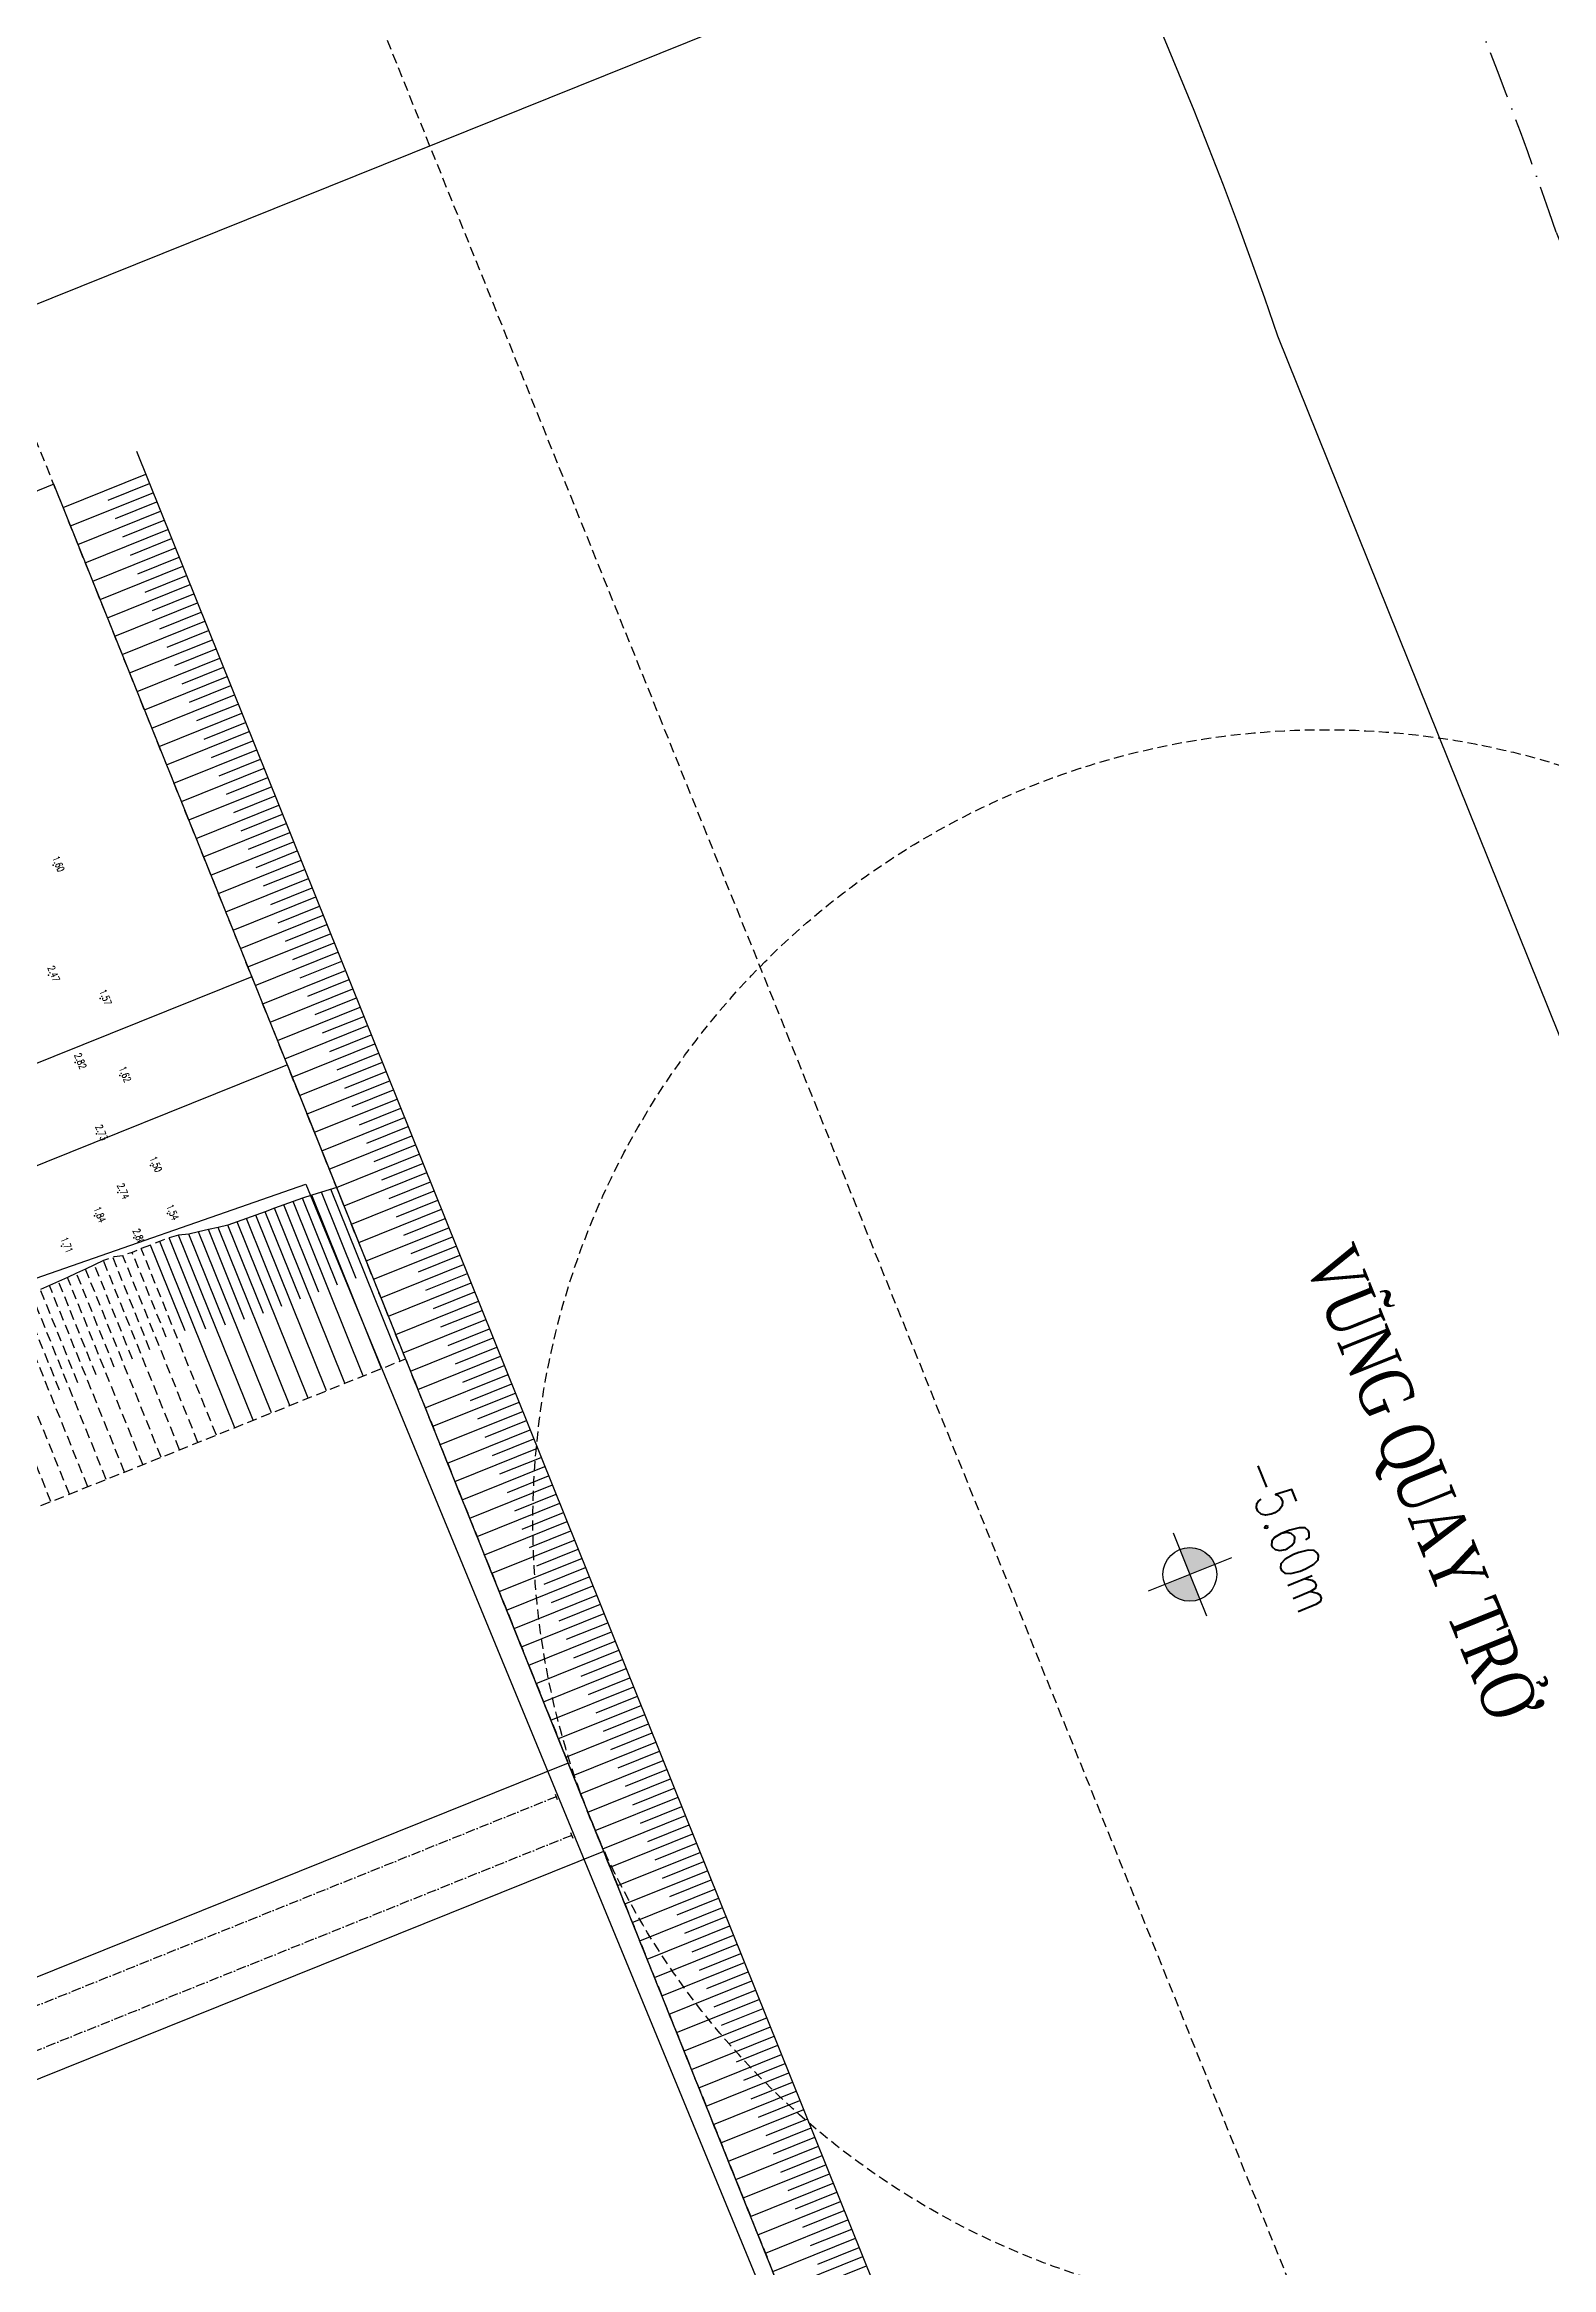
# Model space of a CAD drawing. Header units: millimetres. Extents: x 405522 to 410309, y 2303080 to 2310223.
# Drawn here: x 407854 to 408235, y 2306581 to 2307143 of the extents above; entities that cross this region are included whole.
import ezdxf
from ezdxf.enums import TextEntityAlignment as Align
from ezdxf.xclip import XClip

# ---------------------------------------------------------------- set-up
doc = ezdxf.new("R2010")
doc.units = ezdxf.units.MM
doc.header["$LTSCALE"] = 10
doc.header["$MEASUREMENT"] = 0
doc.header["$XCLIPFRAME"] = 0
doc.linetypes.add('ACAD_ISO10W100', pattern=[18, 12, -3, 0, -3])
doc.linetypes.add('HIDDEN', pattern=[0.375, 0.25, -0.125])
doc.layers.get('0').update_dxf_attribs({"linetype": 'CONTINUOUS'})
doc.layers.get('Defpoints').update_dxf_attribs({"linetype": 'CONTINUOUS'})
for name, color, linetype in [('Bao', 1, 'CONTINUOUS'), ('caodo', 7, 'CONTINUOUS'), ('DIM', 4, 'CONTINUOUS'), ('DLINE', 4, 'CONTINUOUS'), ('Hatch', 8, 'CONTINUOUS'), ('Main', 3, 'CONTINUOUS'), ('mois', 3, 'CONTINUOUS'), ('Other', 9, 'CONTINUOUS'), ('Proposed', 7, 'CONTINUOUS'), ('Steel', 6, 'CONTINUOUS'), ('Structure', 2, 'CONTINUOUS'), ('text', 7, 'CONTINUOUS'), ('w', 8, 'CONTINUOUS')]:
    doc.layers.add(name, color=color, linetype=linetype)
doc.styles.add('Dien', font='simplex.shx', dxfattribs={"width": 0.75})
doc.styles.add('TextH', font='vntimeh.shx', dxfattribs={"width": 0.75})
doc.styles.add('txt', font='romans.shx', dxfattribs={"height": 0.2})
doc.styles.add('vnsimple', font='vnsimple.shx', dxfattribs={"width": 0.75})
doc.dimstyles.new('D2', dxfattribs={"dimscale": 2, "dimtxt": 1.8, "dimasz": 1.5, "dimexe": 1.5, "dimexo": 2, "dimgap": 1, "dimtad": 1, "dimdec": 1, "dimdsep": 46, "dimtxsty": 'TextH', "dimcen": 2.5, "dimclrd": 4, "dimclre": 4, "dimclrt": 7, "dimadec": 1, "dimazin": 2, "dimtfac": 1, "dimtdec": 1, "dimtmove": 1, "dimatfit": 0, "dimfxl": 0.25, "dimtolj": 1, "dimtzin": 0, "dimlwd": -1, "dimlwe": -1, "dimarcsym": 0})
doc.dimstyles.new('D6.7', dxfattribs={"dimscale": 6.7, "dimtxt": 1.5, "dimasz": 2, "dimexe": 1.5, "dimexo": 0.5, "dimgap": 1, "dimtad": 1, "dimdec": 0, "dimdsep": 46, "dimtxsty": 'Dien', "dimcen": 1, "dimclrd": 256, "dimclre": 256, "dimclrt": 7, "dimaunit": 1, "dimadec": 3, "dimazin": 0, "dimtfac": 1, "dimtdec": 0, "dimtmove": 1, "dimatfit": 0, "dimfxl": 1, "dimtolj": 1, "dimtzin": 0, "dimlwe": -1, "dimarcsym": 0})

# ---------------------------------------------------------------- blocks, each defined once
blk = doc.blocks.new('*D6')
at = {"layer": 'Defpoints', "color": 0, "linetype": 'Continuous'}
for p in [(408519.48, 2306591.77), (407115.96, 2305987.3), (407150.7, 2305900.97)]:
    blk.add_point(p, dxfattribs=at)
at = {"layer": 'DIM', "linetype": 'Continuous'}
for p, q in [((408520.73, 2306588.66), (408571.73, 2306461.93)), ((407117.22, 2305984.19), (407154.45, 2305891.65))]:
    blk.add_line(p, q, dxfattribs=at)
at = {"layer": 'DIM', "linetype": 'Continuous', "lineweight": -2}
blk.add_line((408555.54, 2306466.25), (407163.13, 2305905.97), dxfattribs=at)
at = {"layer": 'DIM', "linetype": 'Continuous'}
for points in [[(408554.71, 2306468.33), (408556.38, 2306464.18), (408567.98, 2306471.26)], [(407162.3, 2305908.04), (407163.97, 2305903.9), (407150.7, 2305900.97)]]:
    blk.add_solid(points, dxfattribs=at)
at = {"layer": 'DIM', "color": 7, "linetype": 'Continuous', "insert": (407854.96, 2306196.99), "char_height": 10.05, "attachment_point": 5, "rotation": 21.9189, "style": 'Dien'}
blk.add_mtext('\\A1;1528', dxfattribs=at)
blk = doc.blocks.new('*D23')
at = {"layer": 'Defpoints', "color": 0, "linetype": 'Continuous'}
for p in [(408097.55, 2307532.72), (408605.49, 2306664.65), (408468.95, 2306609.71)]:
    blk.add_point(p, dxfattribs=at)
at = {"layer": 'DIM'}
for p, q in [((408100.66, 2307533.97), (408243.41, 2307591.42)), ((408472.06, 2306610.96), (408614.82, 2306668.4))]:
    blk.add_line(p, q, dxfattribs=at)
at = {"layer": 'DIM', "linetype": 'Continuous', "lineweight": -2}
blk.add_line((408239.09, 2307575.23), (408600.49, 2306677.08), dxfattribs=at)
at = {"layer": 'DIM', "linetype": 'Continuous'}
for points in [[(408241.16, 2307576.07), (408237.02, 2307574.4), (408234.09, 2307587.66)], [(408602.56, 2306677.91), (408598.42, 2306676.24), (408605.49, 2306664.65)]]:
    blk.add_solid(points, dxfattribs=at)
at = {"layer": 'DIM', "color": 7, "linetype": 'Continuous', "insert": (408430.67, 2307130.53), "char_height": 10.05, "attachment_point": 5, "rotation": 291.9189, "style": 'Dien'}
blk.add_mtext('\\A1;995', dxfattribs=at)
blk = doc.blocks.new('b')
at = {"layer": 'DLINE'}
h = blk.add_hatch(color=256, dxfattribs=at)
h.paths.add_polyline_path([(0, 1.6875, 0.41421356), (-1.6875, 0), (0, 0)])
h.paths.add_polyline_path([(1.6875, 0), (0, 0), (0, -1.6875, 0.41421356)])
for points in [[(0, -2.8125), (0, 0), (0, 2.8125)], [(2.8125, 0), (0, 0), (-2.8125, 0)]]:
    blk.add_lwpolyline(points, dxfattribs=at)
blk.add_circle((0, 0), 1.6875, dxfattribs=at)
blk = doc.blocks.new('20')
at = {"layer": 'caodo', "color": 8, "linetype": 'Continuous'}
for p in [(248.97, -373.01, -0.72), (247.78, -400.75, 0.15), (260.85, -406.69, -0.75), (254.51, -422.79, 0.5), (265.8, -426.12, -0.7), (259.87, -440.83, 0.41), (273.57, -448.82, -0.82), (265.33, -455.64, 0.42), (259.4, -461.57, -0.48), (277.8, -460.97, -0.78), (251.09, -469.23, -0.61), (269.3, -467.1, 0.48)]:
    blk.add_point(p, dxfattribs=at)
at = {"layer": 'caodo', "color": 8, "linetype": 'Continuous', "style": 'txt', "width": 0.75}
for s, p in [('1.60', (249.47, -373.01, -0.72)), ('2.47', (248.28, -400.75, 0.15)), ('1.57', (261.35, -406.69, -0.75)), ('2.82', (255.01, -422.79, 0.5)), ('1.62', (266.3, -426.12, -0.7)), ('2.73', (260.37, -440.83, 0.41)), ('1.50', (274.07, -448.82, -0.82)), ('2.74', (265.83, -455.64, 0.42)), ('1.84', (259.9, -461.57, -0.48)), ('1.54', (278.3, -460.97, -0.78)), ('2.80', (269.8, -467.1, 0.48)), ('1.71', (251.59, -469.23, -0.61))]:
    blk.add_text(s, height=1.8, rotation=292, dxfattribs=at).set_placement(p, align=Align.CENTER)
blk = doc.blocks.new('*D43')
at = {"layer": 'Defpoints', "color": 0, "linetype": 'Continuous'}
for p in [(407685.14, 2306800.92), (407884.22, 2306374.4), (407860.58, 2306364.89)]:
    blk.add_point(p, dxfattribs=at)
at = {"layer": 'DIM', "color": 4}
for p, q in [((407688.85, 2306802.41), (407711.56, 2306811.55)), ((407709.9, 2306807.64), (407883.1, 2306377.19)), ((407864.29, 2306366.38), (407887.01, 2306375.52))]:
    blk.add_line(p, q, dxfattribs=at)
at = {"layer": 'DIM', "color": 4, "linetype": 'Continuous'}
for points in [[(407710.36, 2306807.83), (407709.43, 2306807.46), (407708.78, 2306810.43)], [(407883.57, 2306377.37), (407882.64, 2306377), (407884.22, 2306374.4)]]:
    blk.add_solid(points, dxfattribs=at)
at = {"layer": 'DIM', "color": 7, "linetype": 'Continuous', "insert": (407800.03, 2306593.83), "char_height": 3.6, "attachment_point": 5, "rotation": 291.9189, "style": 'TextH'}
blk.add_mtext('\\A1;470', dxfattribs=at)
blk = doc.blocks.new('*D50')
at = {"layer": 'Defpoints', "color": 0, "linetype": 'Continuous'}
for p in [(407494.82, 2306933.31), (408995.35, 2306821.5), (407742.64, 2306317.43)]:
    blk.add_point(p, dxfattribs=at)
at = {"layer": 'Hatch', "color": 4, "linetype": 'Continuous'}
for p, q in [((407498.53, 2306934.8), (408750.32, 2307438.5)), ((408748.65, 2307434.6), (408994.23, 2306824.28)), ((407746.35, 2306318.92), (408998.14, 2306822.62))]:
    blk.add_line(p, q, dxfattribs=at)
for points in [[(408749.12, 2307434.78), (408748.19, 2307434.41), (408747.53, 2307437.38)], [(408994.7, 2306824.47), (408993.77, 2306824.09), (408995.35, 2306821.5)]]:
    blk.add_solid(points, dxfattribs=at)
at = {"layer": 'Hatch', "color": 7, "linetype": 'Continuous', "insert": (408874.97, 2307130.86), "char_height": 3.6, "attachment_point": 5, "rotation": 291.9189, "style": 'TextH'}
blk.add_mtext('\\A1;663.9', dxfattribs=at)
blk = doc.blocks.new('*D54')
at = {"layer": 'Defpoints', "color": 0, "linetype": 'Continuous'}
for p in [(408495.7, 2307336.05), (407494.82, 2306933.31), (407742.64, 2306317.43)]:
    blk.add_point(p, dxfattribs=at)
at = {"layer": 'Hatch', "color": 4, "linetype": 'Continuous'}
for p, q in [((407498.53, 2306934.8), (408498.49, 2307337.17)), ((408742.4, 2306722.95), (408496.82, 2307333.26)), ((407746.35, 2306318.92), (408746.31, 2306721.28))]:
    blk.add_line(p, q, dxfattribs=at)
for points in [[(408497.29, 2307333.45), (408496.36, 2307333.08), (408495.7, 2307336.05)], [(408742.87, 2306723.13), (408741.94, 2306722.76), (408743.52, 2306720.16)]]:
    blk.add_solid(points, dxfattribs=at)
at = {"layer": 'Hatch', "color": 7, "linetype": 'Continuous', "insert": (408623.14, 2307029.52), "char_height": 3.6, "attachment_point": 5, "rotation": 291.9189, "style": 'TextH'}
blk.add_mtext('\\A1;663.9', dxfattribs=at)

msp = doc.modelspace()

# ---------------------------------------------------------------- linework, layer by layer
at = {"flags": 128}
msp.add_lwpolyline([(407717.22, 2306574.55), (407995.53, 2306686.53), (407986.57, 2306708.8), (407708.26, 2306596.81)], dxfattribs=at)
at = {"layer": 'Bao'}
for points in [[(406160, 2310222.77), (406527.75, 2309162.86, 0.121389), (406820.76, 2308711.27), (407896.29, 2307701.97, -0.142155), (408306.31, 2307121.55), (409094.8, 2305161.99, 0.124444), (409419.77, 2304716.45), (410309.07, 2303977.97)], [(406018.28, 2310173.61), (406386.03, 2309113.69, 0.121389), (406718.11, 2308601.89), (407798.18, 2307588.34, -0.144302), (408165.71, 2307069.15), (408955.64, 2305105.99, 0.124444), (409323.94, 2304601.05), (410213.24, 2303862.57)]]:
    msp.add_lwpolyline(points, format="xyb", dxfattribs=at)
at = {"layer": 'Bao', "flags": 128}
msp.add_lwpolyline([(408062.73, 2306519.55), (407856.67, 2307031.64)], dxfattribs=at)
at = {"layer": 'Hatch', "linetype": 'Continuous'}
for p, q in [((407856.67, 2307031.64), (407578.35, 2306919.65)), ((407906.69, 2306907.33), (407628.37, 2306795.34)), ((407915.65, 2306885.06), (407637.33, 2306773.08)), ((407986.57, 2306708.8), (407915.65, 2306885.06))]:
    msp.add_line(p, q, dxfattribs=at)
at = {"layer": 'Hatch', "color": 8, "linetype": 'HIDDEN'}
for p, q in [((407897.72, 2306791.62), (407878.76, 2306838.72)), ((407871.95, 2306808.77), (407862.42, 2306832.45)), ((407883.8, 2306786.02), (407864.69, 2306833.51)), ((407876.54, 2306810.76), (407866.96, 2306834.58)), ((407888.44, 2306787.88), (407869.22, 2306835.65)), ((407880.97, 2306813.16), (407871.57, 2306836.5)), ((407893.08, 2306789.75), (407874.11, 2306836.9)), ((407885.07, 2306816.35), (407876.46, 2306837.74)), ((407869.89, 2306780.42), (407851.02, 2306827.31)), ((407862.75, 2306804.84), (407853.3, 2306828.33)), ((407874.53, 2306782.28), (407855.58, 2306829.35)), ((407867.36, 2306806.8), (407857.87, 2306830.38)), ((407879.16, 2306784.15), (407860.15, 2306831.4)), ((407855.97, 2306774.82), (407837.08, 2306821.76)), ((407860.61, 2306776.68), (407841.73, 2306823.6)), ((407865.25, 2306778.55), (407846.38, 2306825.44)), ((407858.14, 2306802.92), (407848.7, 2306826.36))]:
    msp.add_line(p, q, dxfattribs=at)
at = {"layer": 'Main', "color": 3}
msp.add_line((407877.54, 2307040.04), (408092, 2306507.07), dxfattribs=at)
at = {"layer": 'Main', "color": 3, "linetype": 'HIDDEN', "flags": 128}
msp.add_lwpolyline([(407888.19, 2306842.08), (407885.63, 2306841.33), (407883.38, 2306840.48), (407881.14, 2306839.57), (407878.74, 2306838.71), (407876.46, 2306837.74), (407874.11, 2306836.9), (407871.9, 2306836.63), (407869.22, 2306835.65)], dxfattribs=at)
at = {"layer": 'Main', "color": 9, "linetype": 'HIDDEN', "flags": 128}
msp.add_lwpolyline([(407696.88, 2306710.8), (407945.51, 2306810.85), (408062.73, 2306519.55)], dxfattribs=at)
at = {"layer": 'Main', "color": 8}
msp.add_polyline3d([(407928.11, 2306854.1, 0.83), (407924.26, 2306852.9, 0.89), (407921.87, 2306852.14, 0.93), (407919.48, 2306851.39, 0.97), (407917.11, 2306850.57, 0.99), (407914.76, 2306849.72, 1.01), (407912.41, 2306848.86, 1.02), (407910.06, 2306848.01, 1.04), (407907.71, 2306847.15, 1.06), (407905.36, 2306846.29, 1.07), (407903.01, 2306845.44, 1.09), (407900.64, 2306844.63, 1.12), (407898.18, 2306844.04, 1.19), (407895.71, 2306843.48, 1.27), (407893.24, 2306842.92, 1.35), (407890.78, 2306842.35, 1.43), (407888.19, 2306842.08, 1.57)], dxfattribs=at)
at = {"layer": 'Main', "color": 9, "linetype": 'HIDDEN'}
msp.add_polyline3d([(407869.22, 2306835.65, 1.8), (407866.96, 2306834.58, 1.77), (407864.69, 2306833.51, 1.74), (407862.42, 2306832.45, 1.71), (407860.15, 2306831.4, 1.69), (407857.87, 2306830.38, 1.67), (407855.58, 2306829.35, 1.65), (407853.3, 2306828.33, 1.63)], dxfattribs=at)
at = {"layer": 'mois', "color": 6, "linetype": 'HIDDEN'}
msp.add_lwpolyline([(408088.11, 2306456.46), (408199.44, 2306501.26), (407828.03, 2307424.27), (407716.71, 2307379.48)], dxfattribs=at)
msp.add_lwpolyline([(406742.66, 2306987.54), (407088.98, 2306054.36), (408088.11, 2306456.46), (407716.71, 2307379.48)], close=True, dxfattribs=at)
at = {"layer": 'Other', "color": 235, "linetype": 'ACAD_ISO10W100', "ltscale": 0.02}
for p, q in [((407983.25, 2306700.99), (407983.81, 2306699.6)), ((407987.17, 2306691.25), (407987.73, 2306689.86))]:
    msp.add_line(p, q, dxfattribs=at)
at = {"layer": 'Other', "color": 235, "linetype": 'ACAD_ISO10W100', "ltscale": 0.02, "flags": 128}
for points in [[(407983.53, 2306700.3), (407716.35, 2306592.79)], [(407987.45, 2306690.56), (407720.27, 2306583.05)]]:
    msp.add_lwpolyline(points, dxfattribs=at)
at = {"layer": 'Proposed', "color": 8, "linetype": 'Continuous'}
for p, q in [((407859.04, 2307025.76), (407879.91, 2307034.16)), ((407860.9, 2307021.12), (407881.78, 2307029.52)), ((407870.41, 2307027.64), (407880.84, 2307031.84)), ((407862.77, 2307016.48), (407883.64, 2307024.88)), ((407872.27, 2307023), (407882.71, 2307027.2)), ((407864.64, 2307011.84), (407885.51, 2307020.24)), ((407874.14, 2307018.36), (407884.58, 2307022.56)), ((407876.01, 2307013.72), (407886.44, 2307017.92)), ((407866.5, 2307007.2), (407887.38, 2307015.6)), ((407877.87, 2307009.08), (407888.31, 2307013.28)), ((407868.37, 2307002.56), (407889.24, 2307010.96)), ((407870.23, 2306997.93), (407891.11, 2307006.32)), ((407879.74, 2307004.44), (407890.18, 2307008.64)), ((407872.1, 2306993.29), (407892.97, 2307001.69)), ((407881.6, 2306999.81), (407892.04, 2307004)), ((407873.97, 2306988.65), (407894.84, 2306997.05)), ((407883.47, 2306995.17), (407893.91, 2306999.37)), ((407875.83, 2306984.01), (407896.71, 2306992.41)), ((407885.34, 2306990.53), (407895.77, 2306994.73)), ((407887.2, 2306985.89), (407897.64, 2306990.09)), ((407877.7, 2306979.37), (407898.57, 2306987.77)), ((407889.07, 2306981.25), (407899.51, 2306985.45)), ((407879.57, 2306974.73), (407900.44, 2306983.13)), ((407881.43, 2306970.09), (407902.31, 2306978.49)), ((407890.94, 2306976.61), (407901.37, 2306980.81)), ((407883.3, 2306965.46), (407904.17, 2306973.85)), ((407892.8, 2306971.97), (407903.24, 2306976.17)), ((407885.17, 2306960.82), (407906.04, 2306969.22)), ((407894.67, 2306967.34), (407905.11, 2306971.53)), ((407896.54, 2306962.7), (407906.97, 2306966.9)), ((407887.03, 2306956.18), (407907.91, 2306964.58)), ((407898.4, 2306958.06), (407908.84, 2306962.26)), ((407888.9, 2306951.54), (407909.77, 2306959.94)), ((407900.27, 2306953.42), (407910.71, 2306957.62)), ((407890.77, 2306946.9), (407911.64, 2306955.3)), ((407892.63, 2306942.26), (407913.51, 2306950.66)), ((407902.14, 2306948.78), (407912.57, 2306952.98)), ((407894.5, 2306937.62), (407915.37, 2306946.02)), ((407904, 2306944.14), (407914.44, 2306948.34)), ((407896.37, 2306932.99), (407917.24, 2306941.38)), ((407905.87, 2306939.5), (407916.31, 2306943.7)), ((407907.74, 2306934.87), (407918.17, 2306939.07)), ((407898.23, 2306928.35), (407919.11, 2306936.75)), ((407909.6, 2306930.23), (407920.04, 2306934.43)), ((407900.1, 2306923.71), (407920.97, 2306932.11)), ((407911.47, 2306925.59), (407921.91, 2306929.79)), ((407901.96, 2306919.07), (407922.84, 2306927.47)), ((407903.83, 2306914.43), (407924.7, 2306922.83)), ((407913.33, 2306920.95), (407923.77, 2306925.15)), ((407905.7, 2306909.79), (407926.57, 2306918.19)), ((407915.2, 2306916.31), (407925.64, 2306920.51)), ((407907.56, 2306905.15), (407928.44, 2306913.55)), ((407917.07, 2306911.67), (407927.5, 2306915.87)), ((407918.93, 2306907.03), (407929.37, 2306911.23)), ((407909.43, 2306900.52), (407930.3, 2306908.91)), ((407920.8, 2306902.4), (407931.24, 2306906.6)), ((407911.3, 2306895.88), (407932.17, 2306904.28)), ((407913.16, 2306891.24), (407934.04, 2306899.64)), ((407922.67, 2306897.76), (407933.1, 2306901.96)), ((407915.03, 2306886.6), (407935.9, 2306895)), ((407924.53, 2306893.12), (407934.97, 2306897.32)), ((407916.9, 2306881.96), (407937.77, 2306890.36)), ((407926.4, 2306888.48), (407936.84, 2306892.68)), ((407918.76, 2306877.32), (407939.64, 2306885.72)), ((407928.27, 2306883.84), (407938.7, 2306888.04)), ((407930.13, 2306879.2), (407940.57, 2306883.4)), ((407920.63, 2306872.68), (407941.5, 2306881.08)), ((407932, 2306874.56), (407942.44, 2306878.76)), ((407922.5, 2306868.05), (407943.37, 2306876.44)), ((407924.36, 2306863.41), (407945.24, 2306871.81)), ((407933.87, 2306869.93), (407944.3, 2306874.13)), ((407926.23, 2306858.77), (407947.1, 2306867.17)), ((407935.73, 2306865.29), (407946.17, 2306869.49)), ((407928.1, 2306854.13), (407948.97, 2306862.53)), ((407937.6, 2306860.65), (407948.04, 2306864.85)), ((407929.96, 2306849.49), (407950.84, 2306857.89)), ((407939.47, 2306856.01), (407949.9, 2306860.21)), ((407941.33, 2306851.37), (407951.77, 2306855.57)), ((407923.63, 2306827.66), (407914.76, 2306849.72)), ((407923.63, 2306827.66), (407914.76, 2306849.72)), ((407934.83, 2306806.55), (407917.11, 2306850.57)), ((407934.83, 2306806.55), (407917.11, 2306850.57)), ((407928.31, 2306829.44), (407919.48, 2306851.39)), ((407928.31, 2306829.44), (407919.48, 2306851.39)), ((407939.46, 2306808.41), (407921.87, 2306852.14)), ((407939.46, 2306808.41), (407921.87, 2306852.14)), ((407933.02, 2306831.12), (407924.26, 2306852.9)), ((407933.02, 2306831.12), (407924.26, 2306852.9)), ((407944.1, 2306810.28), (407926.65, 2306853.65)), ((407931.83, 2306844.85), (407952.7, 2306853.25)), ((407943.2, 2306846.73), (407953.64, 2306850.93)), ((407904.83, 2306820.81), (407895.71, 2306843.48)), ((407916.27, 2306799.08), (407898.18, 2306844.04)), ((407909.62, 2306822.32), (407900.64, 2306844.63)), ((407920.91, 2306800.95), (407903.01, 2306845.44)), ((407914.29, 2306824.09), (407905.36, 2306846.29)), ((407925.55, 2306802.81), (407907.71, 2306847.15)), ((407918.96, 2306825.88), (407910.06, 2306848.01)), ((407918.96, 2306825.88), (407910.06, 2306848.01)), ((407930.19, 2306804.68), (407912.41, 2306848.86)), ((407930.19, 2306804.68), (407912.41, 2306848.86)), ((407933.69, 2306840.21), (407954.57, 2306848.61)), ((407935.56, 2306835.58), (407956.43, 2306843.97)), ((407945.06, 2306842.09), (407955.5, 2306846.29)), ((407889.83, 2306817.91), (407881.12, 2306839.57)), ((407902.36, 2306793.48), (407883.44, 2306840.5)), ((407895.04, 2306818.36), (407885.78, 2306841.37)), ((407907, 2306795.35), (407888.19, 2306842.08)), ((407900.05, 2306819.32), (407890.78, 2306842.35)), ((407911.63, 2306797.22), (407893.24, 2306842.92)), ((407937.43, 2306830.94), (407958.3, 2306839.34)), ((407946.93, 2306837.46), (407957.37, 2306841.66)), ((407939.29, 2306826.3), (407960.17, 2306834.7)), ((407948.8, 2306832.82), (407959.23, 2306837.02)), ((407950.66, 2306828.18), (407961.1, 2306832.38)), ((407941.16, 2306821.66), (407962.03, 2306830.06)), ((407952.53, 2306823.54), (407962.97, 2306827.74)), ((407943.03, 2306817.02), (407963.9, 2306825.42)), ((407954.4, 2306818.9), (407964.83, 2306823.1)), ((407944.89, 2306812.38), (407965.77, 2306820.78)), ((407946.76, 2306807.74), (407967.63, 2306816.14)), ((407956.26, 2306814.26), (407966.7, 2306818.46)), ((407948.63, 2306803.11), (407969.5, 2306811.5)), ((407958.13, 2306809.62), (407968.57, 2306813.82)), ((407950.49, 2306798.47), (407971.37, 2306806.87)), ((407960, 2306804.99), (407970.43, 2306809.19)), ((407961.86, 2306800.35), (407972.3, 2306804.55)), ((407952.36, 2306793.83), (407973.23, 2306802.23)), ((407963.73, 2306795.71), (407974.17, 2306799.91)), ((407954.23, 2306789.19), (407975.1, 2306797.59)), ((407956.09, 2306784.55), (407976.97, 2306792.95)), ((407965.6, 2306791.07), (407976.03, 2306795.27)), ((407957.96, 2306779.91), (407978.83, 2306788.31)), ((407967.46, 2306786.43), (407977.9, 2306790.63)), ((407959.83, 2306775.27), (407980.7, 2306783.67)), ((407969.33, 2306781.79), (407979.77, 2306785.99)), ((407961.69, 2306770.64), (407982.57, 2306779.03)), ((407971.2, 2306777.15), (407981.63, 2306781.35)), ((407973.06, 2306772.52), (407983.5, 2306776.72)), ((407963.56, 2306766), (407984.43, 2306774.4)), ((407974.93, 2306767.88), (407985.37, 2306772.08)), ((407965.42, 2306761.36), (407986.3, 2306769.76)), ((407967.29, 2306756.72), (407988.16, 2306765.12)), ((407976.79, 2306763.24), (407987.23, 2306767.44)), ((407969.16, 2306752.08), (407990.03, 2306760.48)), ((407978.66, 2306758.6), (407989.1, 2306762.8)), ((407971.02, 2306747.44), (407991.9, 2306755.84)), ((407980.53, 2306753.96), (407990.96, 2306758.16)), ((407972.89, 2306742.8), (407993.76, 2306751.2)), ((407982.39, 2306749.32), (407992.83, 2306753.52)), ((407984.26, 2306744.68), (407994.7, 2306748.88)), ((407974.76, 2306738.17), (407995.63, 2306746.56)), ((407986.13, 2306740.05), (407996.56, 2306744.25)), ((407976.62, 2306733.53), (407997.5, 2306741.93)), ((407978.49, 2306728.89), (407999.36, 2306737.29)), ((407987.99, 2306735.41), (407998.43, 2306739.61)), ((407980.36, 2306724.25), (408001.23, 2306732.65)), ((407989.86, 2306730.77), (408000.3, 2306734.97)), ((407982.22, 2306719.61), (408003.1, 2306728.01)), ((407991.73, 2306726.13), (408002.16, 2306730.33)), ((407993.59, 2306721.49), (408004.03, 2306725.69)), ((407984.09, 2306714.97), (408004.96, 2306723.37)), ((407995.46, 2306716.85), (408005.9, 2306721.05)), ((407985.96, 2306710.33), (408006.83, 2306718.73)), ((407997.33, 2306712.21), (408007.76, 2306716.41)), ((407987.82, 2306705.7), (408008.7, 2306714.09)), ((407989.69, 2306701.06), (408010.56, 2306709.46)), ((407999.19, 2306707.58), (408009.63, 2306711.78)), ((407991.56, 2306696.42), (408012.43, 2306704.82)), ((408001.06, 2306702.94), (408011.5, 2306707.14)), ((407993.42, 2306691.78), (408014.3, 2306700.18)), ((408002.93, 2306698.3), (408013.36, 2306702.5)), ((408004.79, 2306693.66), (408015.23, 2306697.86)), ((407995.29, 2306687.14), (408016.16, 2306695.54)), ((408006.66, 2306689.02), (408017.1, 2306693.22)), ((407997.16, 2306682.5), (408018.03, 2306690.9)), ((407999.02, 2306677.86), (408019.9, 2306686.26)), ((408008.53, 2306684.38), (408018.96, 2306688.58)), ((408000.89, 2306673.23), (408021.76, 2306681.62)), ((408010.39, 2306679.74), (408020.83, 2306683.94)), ((408002.75, 2306668.59), (408023.63, 2306676.99)), ((408012.26, 2306675.11), (408022.69, 2306679.31)), ((408004.62, 2306663.95), (408025.49, 2306672.35)), ((408014.12, 2306670.47), (408024.56, 2306674.67)), ((408015.99, 2306665.83), (408026.43, 2306670.03)), ((408006.49, 2306659.31), (408027.36, 2306667.71)), ((408017.86, 2306661.19), (408028.29, 2306665.39)), ((408008.35, 2306654.67), (408029.23, 2306663.07)), ((408010.22, 2306650.03), (408031.09, 2306658.43)), ((408019.72, 2306656.55), (408030.16, 2306660.75)), ((408012.09, 2306645.39), (408032.96, 2306653.79)), ((408021.59, 2306651.91), (408032.03, 2306656.11)), ((408013.95, 2306640.76), (408034.83, 2306649.15)), ((408023.46, 2306647.27), (408033.89, 2306651.47)), ((408015.82, 2306636.12), (408036.69, 2306644.52)), ((408025.32, 2306642.64), (408035.76, 2306646.84)), ((408027.19, 2306638), (408037.63, 2306642.2)), ((408017.69, 2306631.48), (408038.56, 2306639.88)), ((408029.06, 2306633.36), (408039.49, 2306637.56)), ((408019.55, 2306626.84), (408040.43, 2306635.24)), ((408021.42, 2306622.2), (408042.29, 2306630.6)), ((408030.92, 2306628.72), (408041.36, 2306632.92)), ((408023.29, 2306617.56), (408044.16, 2306625.96)), ((408032.79, 2306624.08), (408043.23, 2306628.28)), ((408025.15, 2306612.92), (408046.03, 2306621.32)), ((408034.66, 2306619.44), (408045.09, 2306623.64)), ((408036.52, 2306614.8), (408046.96, 2306619)), ((408027.02, 2306608.29), (408047.89, 2306616.68)), ((408038.39, 2306610.17), (408048.83, 2306614.37)), ((408028.89, 2306603.65), (408049.76, 2306612.05)), ((408040.26, 2306605.53), (408050.69, 2306609.73)), ((408030.75, 2306599.01), (408051.63, 2306607.41)), ((408032.62, 2306594.37), (408053.49, 2306602.77)), ((408042.12, 2306600.89), (408052.56, 2306605.09)), ((408034.48, 2306589.73), (408055.36, 2306598.13)), ((408043.99, 2306596.25), (408054.42, 2306600.45)), ((408036.35, 2306585.09), (408057.22, 2306593.49)), ((408045.85, 2306591.61), (408056.29, 2306595.81)), ((408047.72, 2306586.97), (408058.16, 2306591.17)), ((408038.22, 2306580.45), (408059.09, 2306588.85)), ((408049.59, 2306582.33), (408060.02, 2306586.53)), ((408040.08, 2306575.82), (408060.96, 2306584.21)), ((408051.45, 2306577.7), (408061.89, 2306581.9))]:
    msp.add_line(p, q, dxfattribs=at)
at = {"layer": 'Steel', "linetype": 'ACAD_ISO10W100', "ltscale": 0.1}
msp.add_lwpolyline([(406089.14, 2310198.19), (406456.89, 2309138.28, 0.121389), (406769.43, 2308656.58), (407847.2, 2307645.19, -0.143178), (408236.02, 2307095.32), (409025.22, 2305133.99, 0.124444), (409371.85, 2304658.75), (410261.15, 2303920.27)], format="xyb", dxfattribs=at)
at = {"layer": 'Structure', "linetype": 'HIDDEN'}
msp.add_circle((408177.66, 2306769.68), 200, dxfattribs=at)
at = {"layer": 'w', "linetype": 'Continuous', "flags": 128}
msp.add_lwpolyline([(407480.78, 2306919.05), (407501.51, 2306946.64), (407543.78, 2306846.08), (407574.09, 2306769.78), (407580.73, 2306771.85), (407593.37, 2306778.2), (407610.43, 2306785.71), (407629.34, 2306792.06), (407641.06, 2306792.1), (407649.39, 2306781.97), (407656.95, 2306769.59), (407665.14, 2306760.65), (407848.35, 2306829.9), (407920.28, 2306854.97), (408077.54, 2306473.33)], dxfattribs=at)

# ---------------------------------------------------------------- block references
at = {"layer": 'caodo', "linetype": 'Continuous'}
ref = msp.add_blockref('20', (407607.56, 2307308.49, 2.32), dxfattribs=at)
XClip(ref).set_block_clipping_path([(-1349.6056714252, -661.9058657554), (-160.2432635269, -789.0626177704), (-158.37, -682.7400000002), (-152.5537012776, -565.1435954412), (-154.4567852021, -515.7710593813), (-164.5656294519, -479.7079773764), (-169.8483049072, -457.4688106682), (-166.8279659872, -442.0162156662), (-126.7827336918, -389.4443280851), (-106.0518872158, -361.8542004311), (-63.7794437606, -462.4105278351), (-33.4664476524, -538.7088304474), (-26.8309580461, -536.6440252331), (-14.1947287806, -530.290072049), (2.8735610212, -522.7809317391), (21.7790860042, -516.4300709004), (33.4963699727, -516.3916891841), (41.8323397201, -526.5245847343), (49.3870018656, -538.8965703272), (57.5814736318, -547.8425059784), (240.790552864, -478.5933098081), (312.7168333768, -453.5233669193), (469.9752955258, -835.1642690971), (381.01757411, -875.9365015272), (340.0535600581, -891.0018749475), (281.9833174138, -920.0360526661), (270.299792853, -925.8934261841), (259.6497187838, -926.485182072), (238.1363249943, -935.8876169724), (231.3903178959, -941.3565830942), (234.2801903864, -952.6351198461), (233.349513785, -963.7375780144), (228.571532146, -974.9643217223), (217.3702047821, -983.9257580563), (203.9138266848, -988.0474594873), (188.6712767056, -983.9718116582), (177.3884057824, -980.8930276111), (171.5204358988, -984.3872820092), (-73.6457281185, -1086.5773775354), (-160.7232604475, -789.403599048), (-175.8663177838, -787.8968891632), (-1242.6150691518, -731.5018647434), (-1048.644501777, -1275.3187000523), (-581.3011768161, -1893.663355621), (45.2581508098, -1711.1176481554), (672.5305126871, -1468.6534206932), (1174.4624007965, -665.2848953921), (720.1397881705, 463.7992460099), (-44.8650585066, 588.3045099438), (-757.8349164568, 52.9536143756)])
at = {"layer": 'DLINE', "xscale": 4.019999999671112, "yscale": 4.019999999401112, "zscale": 4.02, "rotation": 111.9189438957385}
msp.add_blockref('b', (408143.53, 2306756.44), dxfattribs=at)

# ---------------------------------------------------------------- texts
at = {"layer": 'text', "width": 0.75}
for s, height, style, p in [('vòng quay trë', 13.5, 'TextH', (408202.2, 2306779.56)), ('-5.60m', 10, 'vnsimple', (408168.47, 2306766.48))]:
    msp.add_text(s, height=height, rotation=291.9189, dxfattribs=dict(at, style=style)).set_placement(p, align=Align.MIDDLE_CENTER)

# ---------------------------------------------------------------- dimensions: what is measured, and where the dimension line sits
at = {"layer": 'DIM', "linetype": 'Continuous'}
for base, p1, p2, angle, dimstyle, picture, middle in [((408605.49, 2306664.65), (408097.55, 2307532.72), (408468.95, 2306609.71), 291.9189, 'D6.7', '*D23', (408430.67, 2307130.53)), ((407884.22, 2306374.4), (407685.14, 2306800.92), (407860.58, 2306364.89), 291.9189, 'D2', '*D43', (407800.03, 2306593.83)), ((407150.7, 2305900.97), (408519.48, 2306591.77), (407115.96, 2305987.3), 21.9189, 'D6.7', '*D6', (407854.96, 2306196.99))]:
    dim = msp.add_linear_dim(base=base, p1=p1, p2=p2, angle=angle, dimstyle=dimstyle, dxfattribs=at)
    dim.commit()
    dim.dimension.update_dxf_attribs({"geometry": picture, "text_midpoint": middle})
at = {"layer": 'Hatch', "linetype": 'Continuous'}
for p1, p2, distance, picture, middle in [((407494.82, 2306933.31), (407742.64, 2306317.43), 1350.33, '*D50', (408874.97, 2307130.86)), ((407742.64, 2306317.43), (407494.82, 2306933.31), -1078.87, '*D54', (408623.14, 2307029.52))]:
    dim = msp.add_aligned_dim(p1=p1, p2=p2, distance=distance, dimstyle='D2', dxfattribs=at)
    dim.commit()
    dim.dimension.update_dxf_attribs({"geometry": picture, "text_midpoint": middle})

doc.saveas('drawing.dxf')
